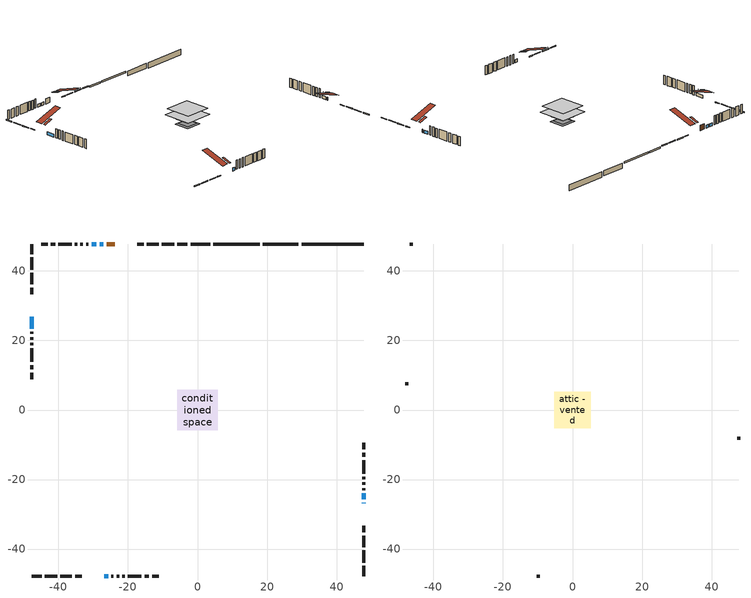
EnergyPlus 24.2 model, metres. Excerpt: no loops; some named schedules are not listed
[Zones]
conditioned space
 floor adiabatic (Floor2 construction): -3.31,-3.31 -3.31,3.31 3.31,3.31 3.31,-3.31 z0.61
 floor adiabatic (Floor3 construction): -1.16,-1.16 -1.16,1.16 1.16,1.16 1.16,-1.16 z0.61
 floor adiabatic (AdiabaticFloorConstruction): -5.9,-5.9 -5.9,5.9 5.9,5.9 5.9,-5.9 z1.83
 floor foundation (Slab1 construction): -3.22,-3.22 -3.22,3.22 3.22,3.22 3.22,-3.22 z-1.95
 floor foundation (Slab1 construction 1): -2.44,-2.44 -2.44,2.44 2.44,2.44 2.44,-2.44 z-1.62
 floor foundation (Slab3 construction): -2.94,-2.94 -2.94,2.94 2.94,2.94 2.94,-2.94 z0
 floor foundation (Slab3 construction 1): -1.92,-1.92 -1.92,1.92 1.92,1.92 1.92,-1.92 z0
 wall outside (RimJoist1 construction): -2.9,47.75 -5.79,47.75 / -47.75,-47.75 -44.87,-47.75 / -47.75,47.75 -47.75,44.87 / 47.75,-47.75 47.75,-44.87 z0.61:0.91
 wall outside (RimJoist2 construction): -6.72,47.75 -10.26,47.75 / -43.94,-47.75 -40.4,-47.75 / -47.75,43.94 -47.75,40.4 / 47.75,-43.94 47.75,-40.4 z0.61:0.91
 wall outside (RimJoist3 construction): -11.19,47.75 -14.53,47.75 / -39.47,-47.75 -36.12,-47.75 / -47.75,39.47 -47.75,36.12 / 47.75,-39.47 47.75,-36.12 z0.61:0.91
 wall outside (RimJoist4 construction): -15.46,47.75 -17.38,47.75 / -35.19,-47.75 -33.28,-47.75 / -47.75,35.19 -47.75,33.28 / 47.75,-35.19 47.75,-33.28 z0.61:0.91
 wall outside (AdiabaticWallConstruction 1): -23.8,47.75 -26.12,47.75 z0.61:2.64
 wall outside (AdiabaticWallConstruction): -27.05,47.75 -28.17,47.75 / 47.75,-26.86 47.75,-26.65 / 47.75,-25.72 47.75,-24 / -47.75,26.86 -47.75,23.43 / -29.1,47.75 -30.45,47.75 / -26.86,-47.75 -25.74,-47.75 z0.61:1.83
 wall outside (Wall1 construction): -31.38,47.75 -32.02,47.75 / -24.81,-47.75 -24.18,-47.75 / -47.75,22.5 -47.75,21.87 / 47.75,-23.08 47.75,-22.44 z0.61:4.27
 wall outside (Wall2 construction): -32.95,47.75 -33.66,47.75 / -23.25,-47.75 -22.54,-47.75 / -47.75,20.94 -47.75,20.23 / 47.75,-21.51 47.75,-20.8 z0.61:4.27
 wall outside (Wall3 construction): -34.59,47.75 -35.25,47.75 / -21.61,-47.75 -20.94,-47.75 / -47.75,19.3 -47.75,18.63 / 47.75,-19.87 47.75,-19.21 z0.61:4.27
 wall outside (Wall4 construction): -36.18,47.75 -40.04,47.75 / -20.01,-47.75 -16.16,-47.75 / -47.75,17.7 -47.75,13.85 / 47.75,-18.28 47.75,-14.42 z0.61:4.27
 wall outside (Wall5 construction): -40.97,47.75 -42.19,47.75 / -15.23,-47.75 -14.01,-47.75 / -47.75,12.92 -47.75,11.7 / 47.75,-13.49 47.75,-12.27 z0.61:4.27
 wall outside (Wall6 construction): -43.12,47.75 -45,47.75 / -13.08,-47.75 -11.19,-47.75 / -47.75,10.77 -47.75,8.88 / 47.75,-11.34 47.75,-9.46 z0.61:4.27
 wall foundation (FoundationWall1 construction): 47.75,47.75 29.92,47.75 z-1.95:0.31
 wall foundation (FoundationWall2 construction): 28.99,47.75 18.78,47.75 z-1.62:0.31
 wall foundation (FoundationWall3 construction): 17.85,47.75 4.6,47.75 z0:0.61
 wall foundation (FoundationWall4 construction): 3.67,47.75 -1.97,47.75 z0:0.61
 window (WindowConstruction): -27.05,47.75 -28.17,47.75 z0.61:1.83
 window (WindowConstruction 1): 47.75,-26.86 47.75,-26.65 z0.61:1.83
 window (WindowConstruction 2): 47.75,-25.72 47.75,-24 z0.61:1.83
 window (WindowConstruction 3): -47.75,26.86 -47.75,23.43 z0.61:1.83
 window (WindowConstruction 4): -29.1,47.75 -30.45,47.75 z0.61:1.83
 window (WindowConstruction 5): -26.86,-47.75 -25.74,-47.75 z0.61:1.83
 door (Door): -23.8,47.75 -26.12,47.75 z0.61:2.64
 ceiling adiabatic (AdiabaticFloorConstruction): 5.9,-5.9 5.9,5.9 -5.9,5.9 -5.9,-5.9 z1.83
 roof outside (Roof2 construction): -22.87,47.75,4.27 -22.87,44.23,5.44 -21.94,44.23,5.44 -21.94,47.75,4.27; -27.79,-47.75,4.27 -27.79,-44.23,5.44 -28.72,-44.23,5.44 -28.72,-47.75,4.27; -47.75,27.79,4.27 -44.23,27.79,5.44 -44.23,28.72,5.44 -47.75,28.72,4.27; 47.75,-27.79,4.27 44.23,-27.79,5.44 44.23,-28.72,5.44 47.75,-28.72,4.27
attic - vented
 floor to conditioned space (Floor1 construction Reversed): -5.26,-5.26 -5.26,5.26 5.26,5.26 5.26,-5.26 z4.27
 wall outside (Wall7 construction): -45.93,47.75 -46.83,47.75 / -10.27,-47.75 -9.37,-47.75 / -47.75,7.96 -47.75,7.06 / 47.75,-8.53 47.75,-7.63 z0.61:4.27
 roof outside (Roof1 construction): -21.01,47.75,4.27 -21.01,37.5,7.69 -18.31,37.5,7.69 -18.31,47.75,4.27; -29.65,-47.75,4.27 -29.65,-37.5,7.69 -32.35,-37.5,7.69 -32.35,-47.75,4.27; -47.75,29.65,4.27 -37.5,29.65,7.69 -37.5,32.35,7.69 -47.75,32.35,4.27; 47.75,-29.65,4.27 37.5,-29.65,7.69 37.5,-32.35,7.69 47.75,-32.35,4.27
[Building]
Building 1: Terrain=Suburbs
[Site:Location]
Broadview_SK: Latitude {deg}=50.37; Longitude {deg}=-102.57; Time Zone {hr}=-6; Elevation {m}=600; Keep Site Location Information=Yes
[Site:GroundTemperature:Shallow]
-3.1257, -5.68223, -5.88696, -4.67376, 0.196575, 5.04422, 9.24687, 11.9091, 12.1353, 9.97001, 5.87453, 1.17559
[Site:WaterMainsTemperature]
Calculation Method=Schedule; Temperature Schedule=mains temperature schedule
[Material] Roughness=Rough; Thermal Absorptance=0.9
Name | Thickness {m} | Conductivity {W/m-K} | Density {kg/m3} | Specific Heat {J/kg-K} | Solar Absorptance | Visible Absorptance
asphalt or fiberglass shingles | 0.00635 | 0.162714 | 1121.4 | 1465.45 | 0.84 | 0.84
ceiling loosefill ins | 0.254 | 0.0480833 | 16.02 | 1046.75 | 0.7 | 0.7
ceiling stud and cavity | 0.1397 | 0.127347 | 65.682 | 1177.47 | 0.7 | 0.7
concrete 4.0 in. | 0.1016 | 1.803125 | 2242.8 | 837.4 | 0.7 | 0.7
concrete 8.0 in. | 0.2032 | 1.803125 | 2242.8 | 837.4 | 0.7 | 0.7
door material | 0.04445 | 0.0451087 | 512.64 | 1214.23 | 0.7 | 0.7
exterior vertical ins | 0.0545843 | 0.029427 | 32.04 | 1214.23 | 0.7 | 0.7
exterior vertical ins 1 | 0.0457286 | 0.029427 | 32.04 | 1214.23 | 0.7 | 0.7
exterior vertical ins 2 | 0.0846675 | 0.029427 | 32.04 | 1214.23 | 0.7 | 0.7
exterior vertical ins 3 | 0.0844085 | 0.029427 | 32.04 | 1214.23 | 0.7 | 0.7
floor covering | 0.0127 | 9.015625 | 54.468 | 1339.84 | 0.6 | 0.6
floor covering 1 | 0.0127 | 0.0433444 | 54.468 | 1339.84 | 0.6 | 0.6
floor rigid ins; wall rigid ins 2 | 0.512978 | 0.029427 | 32.04 | 1214.23 | 0.7 | 0.7
floor stud and cavity | 0.0889 | 0.220277 | 50.32683 | 1063.81 | 0.7 | 0.7
floor stud and cavity 1 | 0.0889 | 0.221242 | 50.32683 | 1063.81 | 0.7 | 0.7
floor stud and cavity 2 | 0.1397 | 1.75129 | 37.0049 | 1207.88 | 0.7 | 0.7
furniture material conditioned space 1 | 0.1524 | 0.115458 | 640.8 | 1214.23 | 0.6 | 0.6
gypsum board | 0.0127 | 0.160291 | 801 | 837.4 | 0.6 | 0.6
gypsum board 1 | 0.0127 | 0.160291 | 801 | 837.4 | 0.7 | 0.7
osb sheathing 0.5 in. | 0.0127 | 0.115458 | 512.64 | 1214.23 | 0.7 | 0.7
osb sheathing 0.75 in. | 0.01905 | 0.115458 | 512.64 | 1214.23 | 0.7 | 0.7
osb sheathing 2.0 in. | 0.0508 | 0.115458 | 512.64 | 1214.23 | 0.7 | 0.7
rim joist rigid ins; roof rigid ins; wall rigid ins | 0.051816 | 0.029427 | 32.04 | 1214.23 | 0.7 | 0.7
rim joist rigid ins 1; wall rigid ins 1 | 0.103632 | 0.029427 | 32.04 | 1214.23 | 0.7 | 0.7
rim joist stud and cavity | 0.0508 | 0.0310689 | 125.044 | 1163.47 | 0.6 | 0.6
rim joist stud and cavity 1 | 0.0508 | 0.0442091 | 125.044 | 1163.47 | 0.6 | 0.6
rim joist stud and cavity 2 | 0.0508 | 0.0764077 | 125.044 | 1163.47 | 0.6 | 0.6
rim joist stud and cavity 3 | 0.0508 | 0.0497774 | 125.044 | 1163.47 | 0.6 | 0.6
roof stud and cavity | 0.2032 | 0.158564 | 78.34581 | 1123.46 | 0.7 | 0.7
wall stud and cavity | 0.1397 | 0.31114 | 139.0536 | 1170.24 | 0.7 | 0.7
wall stud and cavity 1 | 0.1397 | 0.231312 | 139.0536 | 1170.24 | 0.7 | 0.7
wall stud and cavity 2 | 0.1397 | 0.278387 | 139.0536 | 1170.24 | 0.7 | 0.7
wall stud and cavity 3 | 0.1397 | 0.22224 | 139.0536 | 1170.24 | 0.7 | 0.7
wall stud and cavity 4 | 0.1397 | 0.244123 | 139.0536 | 1170.24 | 0.7 | 0.7
wall stud and cavity 5 | 0.1397 | 0.260987 | 139.0536 | 1170.24 | 0.7 | 0.7
wall stud and cavity 6 | 0.0889 | 6.1454 | 50.32683 | 1063.81 | 0.6 | 0.6
wall stud and cavity 7 | 0.0889 | 0.380278 | 52.3479 | 1209.89 | 0.7 | 0.7
wall stud and cavity 8 | 0.0889 | 0.391764 | 83.0341 | 1211.67 | 0.7 | 0.7
wood siding | 0.0254 | 0.102417 | 544.68 | 1172.36 | 0 | 0
wood siding 1 | 0.00254 | 0.102417 | 544.68 | 1172.36 | 0 | 0
wood siding 2; wood siding 3; wood siding 4 | 0.0254 | 0.102417 | 544.68 | 1172.36 | 0.7 | 0.7
[WindowMaterial:SimpleGlazingSystem]
Name | U-Factor {W/m2-K} | Solar Heat Gain Coefficient
WindowMaterial | 2.092343 | 0.59
WindowMaterial 1 | 2.73339 | 0.54
WindowMaterial 2 | 1.2537 | 0.52
WindowMaterial 3 | 2.918492 | 0.67
WindowMaterial 4 | 1.29231 | 0.51
[Construction]
AdiabaticFloorConstruction: floor stud and cavity 2, floor rigid ins, osb sheathing 0.75 in., floor covering 1
AdiabaticWallConstruction: wood siding 3, wall rigid ins 2, wall stud and cavity 7, gypsum board
AdiabaticWallConstruction 1: wood siding 4, wall rigid ins 2, wall stud and cavity 7, gypsum board
Door: door material
Floor1 construction Reversed: gypsum board, ceiling stud and cavity, ceiling loosefill ins
Floor2 construction: floor stud and cavity, floor covering
Floor3 construction: floor stud and cavity 1, floor covering
FoundationWall1 construction; FoundationWall2 construction; FoundationWall3 construction; FoundationWall4 construction: concrete 8.0 in., gypsum board 1
furniture construction conditioned space 1: furniture material conditioned space 1
PartitionWallConstruction: gypsum board, wall stud and cavity 8, gypsum board
RimJoist1 construction: wood siding 2, osb sheathing 2.0 in., rim joist stud and cavity
RimJoist2 construction: wood siding 2, rim joist rigid ins, osb sheathing 2.0 in., rim joist stud and cavity 1
RimJoist3 construction: wood siding 2, rim joist rigid ins 1, osb sheathing 2.0 in., rim joist stud and cavity 2
RimJoist4 construction: wood siding 2, osb sheathing 2.0 in., rim joist stud and cavity 3
Roof1 construction: asphalt or fiberglass shingles
Roof2 construction: asphalt or fiberglass shingles, roof rigid ins, osb sheathing 0.75 in., roof stud and cavity, gypsum board
Slab1 construction; Slab1 construction 1; Slab3 construction; Slab3 construction 1: concrete 4.0 in.
Wall1 construction: wood siding, wall rigid ins, osb sheathing 0.5 in., wall stud and cavity, gypsum board
Wall2 construction: wood siding, wall rigid ins, osb sheathing 0.5 in., wall stud and cavity 1, gypsum board
Wall3 construction: wood siding, wall rigid ins 1, osb sheathing 0.5 in., wall stud and cavity 2, gypsum board
Wall4 construction: wood siding, wall rigid ins, osb sheathing 0.5 in., wall stud and cavity 3, gypsum board
Wall5 construction: wood siding, wall rigid ins 1, osb sheathing 0.5 in., wall stud and cavity 4, gypsum board
Wall6 construction: wood siding, wall rigid ins, osb sheathing 0.5 in., wall stud and cavity 5, gypsum board
Wall7 construction: wood siding 1, wall stud and cavity 6
WindowConstruction: WindowMaterial
WindowConstruction 1: WindowMaterial 1
WindowConstruction 2; WindowConstruction 3: WindowMaterial 2
WindowConstruction 4: WindowMaterial 3
WindowConstruction 5: WindowMaterial 4
[Zone] Multiplier=1; Part of Total Floor Area=Yes
Name | Volume {m3}
attic - vented | 61.4943
conditioned space | 537.7
[Space]
Name | Zone | Volume {m3}
attic - vented 1 | attic - vented | 61.4943
conditioned space 1 | conditioned space | 537.7
[ZoneInfiltration:EffectiveLeakageArea]
infil attic - vented 1: Zone or Space=attic - vented 1; Schedule=Always On Discrete; Effective Air Leakage Area {cm2}=3911.65; Stack Coefficient=0.000492022; Wind Coefficient=1.49869e-05
[ZoneMixing]
whole house fan mix: Zone or Space=attic - vented; Schedule=Always On Continuous; Design Flow Rate Calculation Method=Flow/Zone; Design Flow Rate {m3/s}=0; Source Zone or Space=conditioned space
[SurfaceProperty:ExposedFoundationPerimeter] Exposed Perimeter Calculation Method=TotalExposedPerimeter
Name | Total Exposed Perimeter {m}
Slab1 | 17.831
Slab1 1 | 10.211
Slab3 | 13.259
Slab3 1 | 5.63901
[InternalMass] Zone or ZoneList=conditioned space; Space or SpaceList=conditioned space 1
Name | Construction | Surface Area {m2}
furniture mass conditioned space 1 | furniture construction conditioned space 1 | 121.194
partition wall mass | PartitionWallConstruction | 253.682
[Lights]
interior lighting: Zone or ZoneList or Space or SpaceList=conditioned space 1; Schedule=interior lighting schedule; Design Level Calculation Method=LightingLevel; Lighting Level {W}=343.2; Return Air Fraction=0; Fraction Radiant=0.6; Fraction Visible=0.2; Fraction Replaceable=1
[People]
occupants: Zone or ZoneList or Space or SpaceList=conditioned space 1; Number of People Schedule=occupants schedule; Number of People Calculation Method=People; Number of People=3; Fraction Radiant=0.314171; Sensible Heat Fraction=0.56303; Activity Level Schedule=occupants activity schedule; Carbon Dioxide Generation Rate {m3/s-W}=0; Enable ASHRAE 55 Comfort Warnings=No; Mean Radiant Temperature Calculation Type=EnclosureAveraged
[ElectricEquipment] Zone or ZoneList or Space or SpaceList=conditioned space 1; Design Level Calculation Method=EquipmentLevel
Name | Schedule | Design Level {W} | Fraction Latent | Fraction Radiant | Fraction Lost
clothes dryer | clothes dryer schedule | 140.772 | 0.015 | 0.081 | 0.85
clothes washer | clothes washer schedule | 32.1985 | 0.03 | 0.162 | 0.7
cooking range | cooking range schedule | 215.147 | 0.08 | 0.432 | 0.2
dishwasher | dishwasher schedule | 66.8632 | 0.3 | 0.18 | 0.4
fridge | fridge schedule | 72.9452 | 0 | 0.6 | 0
mech vent house fan | mech vent house fan schedule | 0 | 0 | 0 | 1
mech vent house fan cfis | mech vent house fan cfis schedule | 0 | 0 | 0 | 0
misc plug loads | misc plug loads schedule | 494.7 | 0.045 | 0.513 | 0.1
whole house fan | Always On Discrete | 0 | 0 | 0 | 1
[OtherEquipment] Zone or ZoneList or Space or SpaceList=conditioned space 1; Design Level Calculation Method=EquipmentLevel
Name | Fuel Type | Schedule | Design Level {W} | Fraction Latent | Fraction Radiant | Fraction Lost
clothes dryer 1 | Electricity | clothes dryer schedule | 0 | 0.015 | 0.081 | 0.85
cooking range 1 | Electricity | cooking range schedule | 0 | 0.08 | 0.432 | 0.2
general water use latent | None | general water use schedule | 62.594 | 1 | 0 | 0
general water use sensible | None | general water use schedule | -61.6891 | 0 | 0.6 | 0
mech vent house fan latent load | None | Always On Discrete | 0 | 1 | 0 | 0
mech vent house fan sensible load | None | Always On Discrete | 0 | 0 | 0 | 0
water heater energy adjustment1 | NaturalGas | Always On Discrete | 0.01 | 0 | 0 | 1
[ZoneInfiltration:DesignFlowRate] Zone or ZoneList or Space or SpaceList=conditioned space 1; Schedule=Always On Discrete; Design Flow Rate Calculation Method=Flow/Zone; Design Flow Rate {m3/s}=0
infil flow; natural vent flow; whole house fan flow
[Foundation:Kiva] Initial Indoor Air Temperature {C}=21; Wall Depth Below Slab {m}=0.2032; Custom Block X Position 1 {m}=0.2159; Custom Block Z Position 1 {m}=0
Name | Wall Height Above Grade {m} | Custom Block Material Name 1 | Custom Block Depth 1 {m}
Foundation Kiva 1 | 0.310012 | exterior vertical ins | 2.26
Foundation Kiva 2 | 0.309982 | exterior vertical ins 1 | 1.92999
Foundation Kiva 3 | 0.609996 | exterior vertical ins 2 | 0.609996
Foundation Kiva 4 | 0.609996 | exterior vertical ins 3 | 0.609996
[Foundation:Kiva:Settings]
Soil Conductivity {W/m-K}=0.849921; Soil Density {kg/m3}=1842.3; Soil Specific Heat {J/kg-K}=418.7; Ground Solar Absorptivity=0.9; Ground Thermal Absorptivity=0.9; Ground Surface Roughness {m}=0.03; Far-Field Width {m}=40; Deep-Ground Boundary Condition=ZeroFlux; Deep-Ground Depth {m}=40; Minimum Cell Dimension {m}=0.2; Maximum Cell Growth Coefficient=3; Simulation Timestep=Timestep
[Exterior:Lights]
exterior lighting: Schedule=exterior lighting schedule; Design Level {W}=75.6
[Schedule:Constant]
Name | Hourly Value
Always On Continuous; mech vent house fan schedule; mech vent house fan cfis schedule; Always On Discrete | 1
occupants activity schedule | 117.228
fridge schedule | 0
[Schedule:Week:Daily]
interior lighting schedule Week Rule - Jan1-Jan27: interior lighting schedule day, interior lighting schedule day, interior lighting schedule day, interior lighting schedule day, interior lighting schedule day, interior lighting schedule day, interior lighting schedule day, interior lighting schedule default day, interior lighting schedule default day, interior lighting schedule default day, interior lighting schedule default day, interior lighting schedule default day
interior lighting schedule Week Rule - Jan28-Feb3: interior lighting schedule day, interior lighting schedule day, interior lighting schedule day, interior lighting schedule day, interior lighting schedule day 1, interior lighting schedule day 1, interior lighting schedule day 1, interior lighting schedule default day, interior lighting schedule default day, interior lighting schedule default day, interior lighting schedule default day, interior lighting schedule default day
interior lighting schedule Week Rule - Feb4-Feb24: interior lighting schedule day 1, interior lighting schedule day 1, interior lighting schedule day 1, interior lighting schedule day 1, interior lighting schedule day 1, interior lighting schedule day 1, interior lighting schedule day 1, interior lighting schedule default day, interior lighting schedule default day, interior lighting schedule default day, interior lighting schedule default day, interior lighting schedule default day
interior lighting schedule Week Rule - Feb25-Mar3: interior lighting schedule day 1, interior lighting schedule day 1, interior lighting schedule day 1, interior lighting schedule day 1, interior lighting schedule day 2, interior lighting schedule day 2, interior lighting schedule day 2, interior lighting schedule default day, interior lighting schedule default day, interior lighting schedule default day, interior lighting schedule default day, interior lighting schedule default day
interior lighting schedule Week Rule - Mar4-Mar31: interior lighting schedule day 2, interior lighting schedule day 2, interior lighting schedule day 2, interior lighting schedule day 2, interior lighting schedule day 2, interior lighting schedule day 2, interior lighting schedule day 2, interior lighting schedule default day, interior lighting schedule default day, interior lighting schedule default day, interior lighting schedule default day, interior lighting schedule default day
interior lighting schedule Week Rule - Apr1-Apr28: interior lighting schedule day 3, interior lighting schedule day 3, interior lighting schedule day 3, interior lighting schedule day 3, interior lighting schedule day 3, interior lighting schedule day 3, interior lighting schedule day 3, interior lighting schedule default day, interior lighting schedule default day, interior lighting schedule default day, interior lighting schedule default day, interior lighting schedule default day
interior lighting schedule Week Rule - Apr29-May5: interior lighting schedule day 3, interior lighting schedule day 3, interior lighting schedule day 4, interior lighting schedule day 4, interior lighting schedule day 4, interior lighting schedule day 4, interior lighting schedule day 4, interior lighting schedule default day, interior lighting schedule default day, interior lighting schedule default day, interior lighting schedule default day, interior lighting schedule default day
interior lighting schedule Week Rule - May6-May26: interior lighting schedule day 4, interior lighting schedule day 4, interior lighting schedule day 4, interior lighting schedule day 4, interior lighting schedule day 4, interior lighting schedule day 4, interior lighting schedule day 4, interior lighting schedule default day, interior lighting schedule default day, interior lighting schedule default day, interior lighting schedule default day, interior lighting schedule default day
interior lighting schedule Week Rule - May27-Jun2: interior lighting schedule day 4, interior lighting schedule day 4, interior lighting schedule day 4, interior lighting schedule day 4, interior lighting schedule day 4, interior lighting schedule day 5, interior lighting schedule day 5, interior lighting schedule default day, interior lighting schedule default day, interior lighting schedule default day, interior lighting schedule default day, interior lighting schedule default day
interior lighting schedule Week Rule - Jun3-Jun30: interior lighting schedule day 5, interior lighting schedule day 5, interior lighting schedule day 5, interior lighting schedule day 5, interior lighting schedule day 5, interior lighting schedule day 5, interior lighting schedule day 5, interior lighting schedule default day, interior lighting schedule default day, interior lighting schedule default day, interior lighting schedule default day, interior lighting schedule default day
interior lighting schedule Week Rule - Jul1-Jul28: interior lighting schedule day 6, interior lighting schedule day 6, interior lighting schedule day 6, interior lighting schedule day 6, interior lighting schedule day 6, interior lighting schedule day 6, interior lighting schedule day 6, interior lighting schedule default day, interior lighting schedule default day, interior lighting schedule default day, interior lighting schedule default day, interior lighting schedule default day
interior lighting schedule Week Rule - Jul29-Aug4: interior lighting schedule day 6, interior lighting schedule day 6, interior lighting schedule day 6, interior lighting schedule day 7, interior lighting schedule day 7, interior lighting schedule day 7, interior lighting schedule day 7, interior lighting schedule default day, interior lighting schedule default day, interior lighting schedule default day, interior lighting schedule default day, interior lighting schedule default day
interior lighting schedule Week Rule - Aug5-Aug25: interior lighting schedule day 7, interior lighting schedule day 7, interior lighting schedule day 7, interior lighting schedule day 7, interior lighting schedule day 7, interior lighting schedule day 7, interior lighting schedule day 7, interior lighting schedule default day, interior lighting schedule default day, interior lighting schedule default day, interior lighting schedule default day, interior lighting schedule default day
interior lighting schedule Week Rule - Aug26-Sep1: interior lighting schedule day 7, interior lighting schedule day 7, interior lighting schedule day 7, interior lighting schedule day 7, interior lighting schedule day 7, interior lighting schedule day 7, interior lighting schedule day 8, interior lighting schedule default day, interior lighting schedule default day, interior lighting schedule default day, interior lighting schedule default day, interior lighting schedule default day
interior lighting schedule Week Rule - Sep2-Sep29: interior lighting schedule day 8, interior lighting schedule day 8, interior lighting schedule day 8, interior lighting schedule day 8, interior lighting schedule day 8, interior lighting schedule day 8, interior lighting schedule day 8, interior lighting schedule default day, interior lighting schedule default day, interior lighting schedule default day, interior lighting schedule default day, interior lighting schedule default day
interior lighting schedule Week Rule - Sep30-Oct6: interior lighting schedule day 8, interior lighting schedule day 9, interior lighting schedule day 9, interior lighting schedule day 9, interior lighting schedule day 9, interior lighting schedule day 9, interior lighting schedule day 9, interior lighting schedule default day, interior lighting schedule default day, interior lighting schedule default day, interior lighting schedule default day, interior lighting schedule default day
interior lighting schedule Week Rule - Oct7-Oct27: interior lighting schedule day 9, interior lighting schedule day 9, interior lighting schedule day 9, interior lighting schedule day 9, interior lighting schedule day 9, interior lighting schedule day 9, interior lighting schedule day 9, interior lighting schedule default day, interior lighting schedule default day, interior lighting schedule default day, interior lighting schedule default day, interior lighting schedule default day
interior lighting schedule Week Rule - Oct28-Nov3: interior lighting schedule day 9, interior lighting schedule day 9, interior lighting schedule day 9, interior lighting schedule day 9, interior lighting schedule day 10, interior lighting schedule day 10, interior lighting schedule day 10, interior lighting schedule default day, interior lighting schedule default day, interior lighting schedule default day, interior lighting schedule default day, interior lighting schedule default day
interior lighting schedule Week Rule - Nov4-Nov24: interior lighting schedule day 10, interior lighting schedule day 10, interior lighting schedule day 10, interior lighting schedule day 10, interior lighting schedule day 10, interior lighting schedule day 10, interior lighting schedule day 10, interior lighting schedule default day, interior lighting schedule default day, interior lighting schedule default day, interior lighting schedule default day, interior lighting schedule default day
interior lighting schedule Week Rule - Nov25-Dec1: interior lighting schedule day 10, interior lighting schedule day 10, interior lighting schedule day 10, interior lighting schedule day 10, interior lighting schedule day 10, interior lighting schedule day 10, interior lighting schedule day 11, interior lighting schedule default day, interior lighting schedule default day, interior lighting schedule default day, interior lighting schedule default day, interior lighting schedule default day
interior lighting schedule Week Rule - Dec2-Dec31: interior lighting schedule day 11, interior lighting schedule day 11, interior lighting schedule day 11, interior lighting schedule day 11, interior lighting schedule day 11, interior lighting schedule day 11, interior lighting schedule day 11, interior lighting schedule default day, interior lighting schedule default day, interior lighting schedule default day, interior lighting schedule default day, interior lighting schedule default day
occupants schedule Week Rule - Jan1-Dec31: occupants schedule day, occupants schedule day, occupants schedule day, occupants schedule day, occupants schedule day, occupants schedule day, occupants schedule day, occupants schedule default day, occupants schedule default day, occupants schedule default day, occupants schedule default day, occupants schedule default day
clothes dryer schedule Week Rule - Jan1-Dec31: clothes dryer schedule day, clothes dryer schedule day, clothes dryer schedule day, clothes dryer schedule day, clothes dryer schedule day, clothes dryer schedule day, clothes dryer schedule day, clothes dryer schedule default day, clothes dryer schedule default day, clothes dryer schedule default day, clothes dryer schedule default day, clothes dryer schedule default day
clothes washer schedule Week Rule - Jan1-Dec31: clothes washer schedule day, clothes washer schedule day, clothes washer schedule day, clothes washer schedule day, clothes washer schedule day, clothes washer schedule day, clothes washer schedule day, clothes washer schedule default day, clothes washer schedule default day, clothes washer schedule default day, clothes washer schedule default day, clothes washer schedule default day
cooking range schedule Week Rule - Jan1-Dec31: cooking range schedule day, cooking range schedule day, cooking range schedule day, cooking range schedule day, cooking range schedule day, cooking range schedule day, cooking range schedule day, cooking range schedule default day, cooking range schedule default day, cooking range schedule default day, cooking range schedule default day, cooking range schedule default day
dishwasher schedule Week Rule - Jan1-Dec31: dishwasher schedule day, dishwasher schedule day, dishwasher schedule day, dishwasher schedule day, dishwasher schedule day, dishwasher schedule day, dishwasher schedule day, dishwasher schedule default day, dishwasher schedule default day, dishwasher schedule default day, dishwasher schedule default day, dishwasher schedule default day
misc plug loads schedule Week Rule - Jan1-Dec31: misc plug loads schedule day, misc plug loads schedule day, misc plug loads schedule day, misc plug loads schedule day, misc plug loads schedule day, misc plug loads schedule day, misc plug loads schedule day, misc plug loads schedule default day, misc plug loads schedule default day, misc plug loads schedule default day, misc plug loads schedule default day, misc plug loads schedule default day
general water use schedule Week Rule - Jan1-Dec31: general water use schedule day, general water use schedule day, general water use schedule day, general water use schedule day, general water use schedule day, general water use schedule day, general water use schedule day, general water use schedule default day, general water use schedule default day, general water use schedule default day, general water use schedule default day, general water use schedule default day
exterior lighting schedule Week Rule - Jan1-Jan27: exterior lighting schedule day, exterior lighting schedule day, exterior lighting schedule day, exterior lighting schedule day, exterior lighting schedule day, exterior lighting schedule day, exterior lighting schedule day, exterior lighting schedule default day, exterior lighting schedule default day, exterior lighting schedule default day, exterior lighting schedule default day, exterior lighting schedule default day
exterior lighting schedule Week Rule - Jan28-Feb3: exterior lighting schedule day, exterior lighting schedule day, exterior lighting schedule day, exterior lighting schedule day, exterior lighting schedule day 1, exterior lighting schedule day 1, exterior lighting schedule day 1, exterior lighting schedule default day, exterior lighting schedule default day, exterior lighting schedule default day, exterior lighting schedule default day, exterior lighting schedule default day
exterior lighting schedule Week Rule - Feb4-Feb24: exterior lighting schedule day 1, exterior lighting schedule day 1, exterior lighting schedule day 1, exterior lighting schedule day 1, exterior lighting schedule day 1, exterior lighting schedule day 1, exterior lighting schedule day 1, exterior lighting schedule default day, exterior lighting schedule default day, exterior lighting schedule default day, exterior lighting schedule default day, exterior lighting schedule default day
exterior lighting schedule Week Rule - Feb25-Mar3: exterior lighting schedule day 1, exterior lighting schedule day 1, exterior lighting schedule day 1, exterior lighting schedule day 1, exterior lighting schedule day 2, exterior lighting schedule day 2, exterior lighting schedule day 2, exterior lighting schedule default day, exterior lighting schedule default day, exterior lighting schedule default day, exterior lighting schedule default day, exterior lighting schedule default day
exterior lighting schedule Week Rule - Mar4-Mar31: exterior lighting schedule day 2, exterior lighting schedule day 2, exterior lighting schedule day 2, exterior lighting schedule day 2, exterior lighting schedule day 2, exterior lighting schedule day 2, exterior lighting schedule day 2, exterior lighting schedule default day, exterior lighting schedule default day, exterior lighting schedule default day, exterior lighting schedule default day, exterior lighting schedule default day
exterior lighting schedule Week Rule - Apr1-Apr28: exterior lighting schedule day 3, exterior lighting schedule day 3, exterior lighting schedule day 3, exterior lighting schedule day 3, exterior lighting schedule day 3, exterior lighting schedule day 3, exterior lighting schedule day 3, exterior lighting schedule default day, exterior lighting schedule default day, exterior lighting schedule default day, exterior lighting schedule default day, exterior lighting schedule default day
exterior lighting schedule Week Rule - Apr29-May5: exterior lighting schedule day 3, exterior lighting schedule day 3, exterior lighting schedule day 4, exterior lighting schedule day 4, exterior lighting schedule day 4, exterior lighting schedule day 4, exterior lighting schedule day 4, exterior lighting schedule default day, exterior lighting schedule default day, exterior lighting schedule default day, exterior lighting schedule default day, exterior lighting schedule default day
exterior lighting schedule Week Rule - May6-May26: exterior lighting schedule day 4, exterior lighting schedule day 4, exterior lighting schedule day 4, exterior lighting schedule day 4, exterior lighting schedule day 4, exterior lighting schedule day 4, exterior lighting schedule day 4, exterior lighting schedule default day, exterior lighting schedule default day, exterior lighting schedule default day, exterior lighting schedule default day, exterior lighting schedule default day
exterior lighting schedule Week Rule - May27-Jun2: exterior lighting schedule day 4, exterior lighting schedule day 4, exterior lighting schedule day 4, exterior lighting schedule day 4, exterior lighting schedule day 4, exterior lighting schedule day 5, exterior lighting schedule day 5, exterior lighting schedule default day, exterior lighting schedule default day, exterior lighting schedule default day, exterior lighting schedule default day, exterior lighting schedule default day
exterior lighting schedule Week Rule - Jun3-Jun30: exterior lighting schedule day 5, exterior lighting schedule day 5, exterior lighting schedule day 5, exterior lighting schedule day 5, exterior lighting schedule day 5, exterior lighting schedule day 5, exterior lighting schedule day 5, exterior lighting schedule default day, exterior lighting schedule default day, exterior lighting schedule default day, exterior lighting schedule default day, exterior lighting schedule default day
exterior lighting schedule Week Rule - Jul1-Jul28: exterior lighting schedule day 6, exterior lighting schedule day 6, exterior lighting schedule day 6, exterior lighting schedule day 6, exterior lighting schedule day 6, exterior lighting schedule day 6, exterior lighting schedule day 6, exterior lighting schedule default day, exterior lighting schedule default day, exterior lighting schedule default day, exterior lighting schedule default day, exterior lighting schedule default day
exterior lighting schedule Week Rule - Jul29-Aug4: exterior lighting schedule day 6, exterior lighting schedule day 6, exterior lighting schedule day 6, exterior lighting schedule day 7, exterior lighting schedule day 7, exterior lighting schedule day 7, exterior lighting schedule day 7, exterior lighting schedule default day, exterior lighting schedule default day, exterior lighting schedule default day, exterior lighting schedule default day, exterior lighting schedule default day
exterior lighting schedule Week Rule - Aug5-Aug25: exterior lighting schedule day 7, exterior lighting schedule day 7, exterior lighting schedule day 7, exterior lighting schedule day 7, exterior lighting schedule day 7, exterior lighting schedule day 7, exterior lighting schedule day 7, exterior lighting schedule default day, exterior lighting schedule default day, exterior lighting schedule default day, exterior lighting schedule default day, exterior lighting schedule default day
[Schedule:Year]
interior lighting schedule: interior lighting schedule Week Rule - Jan1-Jan27, 1, 1, 1, 27, interior lighting schedule Week Rule - Jan28-Feb3, 1, 28, 2, 3, interior lighting schedule Week Rule - Feb4-Feb24, 2, 4, 2, 24, interior lighting schedule Week Rule - Feb25-Mar3, 2, 25, 3, 3, interior lighting schedule Week Rule - Mar4-Mar31, 3, 4, 3, 31, interior lighting schedule Week Rule - Apr1-Apr28, 4, 1, 4, 28, interior lighting schedule Week Rule - Apr29-May5, 4, 29, 5, 5, interior lighting schedule Week Rule - May6-May26, 5, 6, 5, 26, interior lighting schedule Week Rule - May27-Jun2, 5, 27, 6, 2, interior lighting schedule Week Rule - Jun3-Jun30, 6, 3, 6, 30, interior lighting schedule Week Rule - Jul1-Jul28, 7, 1, 7, 28, interior lighting schedule Week Rule - Jul29-Aug4, 7, 29, 8, 4, interior lighting schedule Week Rule - Aug5-Aug25, 8, 5, 8, 25, interior lighting schedule Week Rule - Aug26-Sep1, 8, 26, 9, 1, interior lighting schedule Week Rule - Sep2-Sep29, 9, 2, 9, 29, interior lighting schedule Week Rule - Sep30-Oct6, 9, 30, 10, 6, interior lighting schedule Week Rule - Oct7-Oct27, 10, 7, 10, 27, interior lighting schedule Week Rule - Oct28-Nov3, 10, 28, 11, 3, interior lighting schedule Week Rule - Nov4-Nov24, 11, 4, 11, 24, interior lighting schedule Week Rule - Nov25-Dec1, 11, 25, 12, 1, interior lighting schedule Week Rule - Dec2-Dec31, 12, 2, 12, 31
occupants schedule: occupants schedule Week Rule - Jan1-Dec31, 1, 1, 12, 31
clothes dryer schedule: clothes dryer schedule Week Rule - Jan1-Dec31, 1, 1, 12, 31
clothes washer schedule: clothes washer schedule Week Rule - Jan1-Dec31, 1, 1, 12, 31
cooking range schedule: cooking range schedule Week Rule - Jan1-Dec31, 1, 1, 12, 31
dishwasher schedule: dishwasher schedule Week Rule - Jan1-Dec31, 1, 1, 12, 31
misc plug loads schedule: misc plug loads schedule Week Rule - Jan1-Dec31, 1, 1, 12, 31
general water use schedule: general water use schedule Week Rule - Jan1-Dec31, 1, 1, 12, 31
exterior lighting schedule: exterior lighting schedule Week Rule - Jan1-Jan27, 1, 1, 1, 27, exterior lighting schedule Week Rule - Jan28-Feb3, 1, 28, 2, 3, exterior lighting schedule Week Rule - Feb4-Feb24, 2, 4, 2, 24, exterior lighting schedule Week Rule - Feb25-Mar3, 2, 25, 3, 3, exterior lighting schedule Week Rule - Mar4-Mar31, 3, 4, 3, 31, exterior lighting schedule Week Rule - Apr1-Apr28, 4, 1, 4, 28, exterior lighting schedule Week Rule - Apr29-May5, 4, 29, 5, 5, exterior lighting schedule Week Rule - May6-May26, 5, 6, 5, 26, exterior lighting schedule Week Rule - May27-Jun2, 5, 27, 6, 2, exterior lighting schedule Week Rule - Jun3-Jun30, 6, 3, 6, 30, exterior lighting schedule Week Rule - Jul1-Jul28, 7, 1, 7, 28, exterior lighting schedule Week Rule - Jul29-Aug4, 7, 29, 8, 4, exterior lighting schedule Week Rule - Aug5-Aug25, 8, 5, 8, 25, exterior lighting schedule Week Rule - Aug26-Sep1, 8, 26, 9, 1, exterior lighting schedule Week Rule - Sep2-Sep29, 9, 2, 9, 29, exterior lighting schedule Week Rule - Sep30-Oct6, 9, 30, 10, 6, exterior lighting schedule Week Rule - Oct7-Oct27, 10, 7, 10, 27, exterior lighting schedule Week Rule - Oct28-Nov3, 10, 28, 11, 3, exterior lighting schedule Week Rule - Nov4-Nov24, 11, 4, 11, 24, exterior lighting schedule Week Rule - Nov25-Dec1, 11, 25, 12, 1, exterior lighting schedule Week Rule - Dec2-Dec31, 12, 2, 12, 31
[Schedule:Compact]
mains temperature schedule: Through: 01/01, For: AllDays, Until: 24:00, 3.09333, Through: 01/02, For: AllDays, Until: 24:00, 3.01556, Through: 01/03, For: AllDays, Until: 24:00, 2.93833, Through: 01/04, For: AllDays, Until: 24:00, 2.86278, Through: 01/05, For: AllDays, Until: 24:00, 2.78778, Through: 01/06, For: AllDays, Until: 24:00, 2.71389, Through: 01/07, For: AllDays, Until: 24:00, 2.64111, Through: 01/08, For: AllDays, Until: 24:00, 2.56889, Through: 01/09, For: AllDays, Until: 24:00, 2.49833, Through: 01/10, For: AllDays, Until: 24:00, 2.42889, Through: 01/11, For: AllDays, Until: 24:00, 2.36056, Through: 01/12, For: AllDays, Until: 24:00, 2.29333, Through: 01/13, For: AllDays, Until: 24:00, 2.22722, Through: 01/14, For: AllDays, Until: 24:00, 2.16222, Through: 01/15, For: AllDays, Until: 24:00, 2.09889, Through: 01/16, For: AllDays, Until: 24:00, 2.03611, Through: 01/17, For: AllDays, Until: 24:00, 1.975, Through: 01/18, For: AllDays, Until: 24:00, 1.91556, Through: 01/19, For: AllDays, Until: 24:00, 1.85667, Through: 01/20, For: AllDays, Until: 24:00, 1.79944, Through: 01/21, For: AllDays, Until: 24:00, 1.74389, Through: 01/22, For: AllDays, Until: 24:00, 1.68889, Through: 01/23, For: AllDays, Until: 24:00, 1.63611, Through: 01/24, For: AllDays, Until: 24:00, 1.58389, Through: 01/25, For: AllDays, Until: 24:00, 1.53389, Through: 01/26, For: AllDays, Until: 24:00, 1.485, Through: 01/27, For: AllDays, Until: 24:00, 1.43722, Through: 01/28, For: AllDays, Until: 24:00, 1.39111, Through: 01/29, For: AllDays, Until: 24:00, 1.34611, Through: 01/30, For: AllDays, Until: 24:00, 1.30333, Through: 01/31, For: AllDays, Until: 24:00, 1.26167, Through: 02/01, For: AllDays, Until: 24:00, 1.22111, Through: 02/02, For: AllDays, Until: 24:00, 1.18222, Through: 02/03, For: AllDays, Until: 24:00, 1.145, Through: 02/04, For: AllDays, Until: 24:00, 1.10944, Through: 02/05, For: AllDays, Until: 24:00, 1.07556, Through: 02/06, For: AllDays, Until: 24:00, 1.04278, Through: 02/07, For: AllDays, Until: 24:00, 1.01167, Through: 02/08, For: AllDays, Until: 24:00, 0.982222, Through: 02/09, For: AllDays, Until: 24:00, 0.954444, Through: 02/10, For: AllDays, Until: 24:00, 0.927778, Through: 02/11, For: AllDays, Until: 24:00, 0.903333, Through: 02/12, For: AllDays, Until: 24:00, 0.88, Through: 02/13, For: AllDays, Until: 24:00, 0.858889, Through: 02/14, For: AllDays, Until: 24:00, 0.838889, Through: 02/15, For: AllDays, Until: 24:00, 0.820556, Through: 02/16, For: AllDays, Until: 24:00, 0.803889, Through: 02/17, For: AllDays, Until: 24:00, 0.788889, Through: 02/18, For: AllDays, Until: 24:00, 0.775, Through: 02/19, For: AllDays, Until: 24:00, 0.763333, Through: 02/20, For: AllDays, Until: 24:00, 0.753333, Through: 02/21, For: AllDays, Until: 24:00, 0.745, Through: 02/22, For: AllDays, Until: 24:00, 0.737778, Through: 02/23, For: AllDays, Until: 24:00, 0.732778, Through: 02/24, For: AllDays, Until: 24:00, 0.728889, Through: 02/25, For: AllDays, Until: 24:00, 0.727222, Through: 02/26, For: AllDays, Until: 24:00, 0.727222, Through: 02/27, For: AllDays, Until: 24:00, 0.728333, Through: 02/28, For: AllDays, Until: 24:00, 0.731667, Through: 03/01, For: AllDays, Until: 24:00, 0.736111, Through: 03/02, For: AllDays, Until: 24:00, 0.742222, Through: 03/03, For: AllDays, Until: 24:00, 0.750556, Through: 03/04, For: AllDays, Until: 24:00, 0.76, Through: 03/05, For: AllDays, Until: 24:00, 0.771111, Through: 03/06, For: AllDays, Until: 24:00, 0.783889, Through: 03/07, For: AllDays, Until: 24:00, 0.798889, Through: 03/08, For: AllDays, Until: 24:00, 0.815, Through: 03/09, For: AllDays, Until: 24:00, 0.832778, Through: 03/10, For: AllDays, Until: 24:00, 0.852222, Through: 03/11, For: AllDays, Until: 24:00, 0.872778, Through: 03/12, For: AllDays, Until: 24:00, 0.895556, Through: 03/13, For: AllDays, Until: 24:00, 0.92, Through: 03/14, For: AllDays, Until: 24:00, 0.945556, Through: 03/15, For: AllDays, Until: 24:00, 0.972778, Through: 03/16, For: AllDays, Until: 24:00, 1.00222, Through: 03/17, For: AllDays, Until: 24:00, 1.03278, Through: 03/18, For: AllDays, Until: 24:00, 1.06444, Through: 03/19, For: AllDays, Until: 24:00, 1.09833, Through: 03/20, For: AllDays, Until: 24:00, 1.13333, Through: 03/21, For: AllDays, Until: 24:00, 1.17, Through: 03/22, For: AllDays, Until: 24:00, 1.20833, Through: 03/23, For: AllDays, Until: 24:00, 1.24833, Through: 03/24, For: AllDays, Until: 24:00, 1.28944, Through: 03/25, For: AllDays, Until: 24:00, 1.33222, Through: 03/26, For: AllDays, Until: 24:00, 1.37611, Through: 03/27, For: AllDays, Until: 24:00, 1.42222, Through: 03/28, For: AllDays, Until: 24:00, 1.46889, Through: 03/29, For: AllDays, Until: 24:00, 1.51778, Through: 03/30, For: AllDays, Until: 24:00, 1.56778, Through: 03/31, For: AllDays, Until: 24:00, 1.61889, Through: 04/01, For: AllDays, Until: 24:00, 1.67167, Through: 04/02, For: AllDays, Until: 24:00, 1.72556, Through: 04/03, For: AllDays, Until: 24:00, 1.78111, Through: 04/04, For: AllDays, Until: 24:00, 1.83778, Through: 04/05, For: AllDays, Until: 24:00, 1.89611, Through: 04/06, For: AllDays, Until: 24:00, 1.95556, Through: 04/07, For: AllDays, Until: 24:00, 2.01611, Through: 04/08, For: AllDays, Until: 24:00, 2.07833, Through: 04/09, For: AllDays, Until: 24:00, 2.14167, Through: 04/10, For: AllDays, Until: 24:00, 2.20611, Through: 04/11, For: AllDays, Until: 24:00, 2.27167, Through: 04/12, For: AllDays, Until: 24:00, 2.33833, Through: 04/13, For: AllDays, Until: 24:00, 2.40667, Through: 04/14, For: AllDays, Until: 24:00, 2.47556, Through: 04/15, For: AllDays, Until: 24:00, 2.54611, Through: 04/16, For: AllDays, Until: 24:00, 2.61722, Through: 04/17, For: AllDays, Until: 24:00, 2.69, Through: 04/18, For: AllDays, Until: 24:00, 2.76333, Through: 04/19, For: AllDays, Until: 24:00, 2.83833, Through: 04/20, For: AllDays, Until: 24:00, 2.91389, Through: 04/21, For: AllDays, Until: 24:00, 2.99056, Through: 04/22, For: AllDays, Until: 24:00, 3.06833, Through: 04/23, For: AllDays, Until: 24:00, 3.14667, Through: 04/24, For: AllDays, Until: 24:00, 3.22611, Through: 04/25, For: AllDays, Until: 24:00, 3.30667, Through: 04/26, For: AllDays, Until: 24:00, 3.38778, Through: 04/27, For: AllDays, Until: 24:00, 3.47, Through: 04/28, For: AllDays, Until: 24:00, 3.55333, Through: 04/29, For: AllDays, Until: 24:00, 3.63722, Through: 04/30, For: AllDays, Until: 24:00, 3.72167, Through: 05/01, For: AllDays, Until: 24:00, 3.80722, Through: 05/02, For: AllDays, Until: 24:00, 3.89333, Through: 05/03, For: AllDays, Until: 24:00, 3.98, Through: 05/04, For: AllDays, Until: 24:00, 4.06778, Through: 05/05, For: AllDays, Until: 24:00, 4.15556, Through: 05/06, For: AllDays, Until: 24:00, 4.24444, Through: 05/07, For: AllDays, Until: 24:00, 4.33389, Through: 05/08, For: AllDays, Until: 24:00, 4.42389, Through: 05/09, For: AllDays, Until: 24:00, 4.51444, Through: 05/10, For: AllDays, Until: 24:00, 4.60556, Through: 05/11, For: AllDays, Until: 24:00, 4.69722, Through: 05/12, For: AllDays, Until: 24:00, 4.78944, Through: 05/13, For: AllDays, Until: 24:00, 4.88167, Through: 05/14, For: AllDays, Until: 24:00, 4.975, Through: 05/15, For: AllDays, Until: 24:00, 5.06833, Through: 05/16, For: AllDays, Until: 24:00, 5.16167, Through: 05/17, For: AllDays, Until: 24:00, 5.25611, Through: 05/18, For: AllDays, Until: 24:00, 5.35, Through: 05/19, For: AllDays, Until: 24:00, 5.445, Through: 05/20, For: AllDays, Until: 24:00, 5.53944, Through: 05/21, For: AllDays, Until: 24:00, 5.635, Through: 05/22, For: AllDays, Until: 24:00, 5.73, Through: 05/23, For: AllDays, Until: 24:00, 5.82556, Through: 05/24, For: AllDays, Until: 24:00, 5.92111, Through: 05/25, For: AllDays, Until: 24:00, 6.01667, Through: 05/26, For: AllDays, Until: 24:00, 6.11278, Through: 05/27, For: AllDays, Until: 24:00, 6.20833, Through: 05/28, For: AllDays, Until: 24:00, 6.30444, Through: 05/29, For: AllDays, Until: 24:00, 6.4, Through: 05/30, For: AllDays, Until: 24:00, 6.49611, Through: 05/31, For: AllDays, Until: 24:00, 6.59167, Through: 06/01, For: AllDays, Until: 24:00, 6.68778, Through: 06/02, For: AllDays, Until: 24:00, 6.78333, Through: 06/03, For: AllDays, Until: 24:00, 6.87889, Through: 06/04, For: AllDays, Until: 24:00, 6.97389, Through: 06/05, For: AllDays, Until: 24:00, 7.06889, Through: 06/06, For: AllDays, Until: 24:00, 7.16389, Through: 06/07, For: AllDays, Until: 24:00, 7.25833, Through: 06/08, For: AllDays, Until: 24:00, 7.35278, Through: 06/09, For: AllDays, Until: 24:00, 7.44667, Through: 06/10, For: AllDays, Until: 24:00, 7.54056, Through: 06/11, For: AllDays, Until: 24:00, 7.63389, Through: 06/12, For: AllDays, Until: 24:00, 7.72667, Through: 06/13, For: AllDays, Until: 24:00, 7.81889, Through: 06/14, For: AllDays, Until: 24:00, 7.91111, Through: 06/15, For: AllDays, Until: 24:00, 8.00278, Through: 06/16, For: AllDays, Until: 24:00, 8.09333, Through: 06/17, For: AllDays, Until: 24:00, 8.18389, Through: 06/18, For: AllDays, Until: 24:00, 8.27389, Through: 06/19, For: AllDays, Until: 24:00, 8.36333, Through: 06/20, For: AllDays, Until: 24:00, 8.45222, Through: 06/21, For: AllDays, Until: 24:00, 8.54, Through: 06/22, For: AllDays, Until: 24:00, 8.62778, Through: 06/23, For: AllDays, Until: 24:00, 8.71444, Through: 06/24, For: AllDays, Until: 24:00, 8.80056, Through: 06/25, For: AllDays, Until: 24:00, 8.88556, Through: 06/26, For: AllDays, Until: 24:00, 8.97056, Through: 06/27, For: AllDays, Until: 24:00, 9.05389, Through: 06/28, For: AllDays, Until: 24:00, 9.13722, Through: 06/29, For: AllDays, Until: 24:00, 9.21889, Through: 06/30, For: AllDays, Until: 24:00, 9.30056, Through: 07/01, For: AllDays, Until: 24:00, 9.38056, Through: 07/02, For: AllDays, Until: 24:00, 9.46, Through: 07/03, For: AllDays, Until: 24:00, 9.53833, Through: 07/04, For: AllDays, Until: 24:00, 9.61611, Through: 07/05, For: AllDays, Until: 24:00, 9.69278, Through: 07/06, For: AllDays, Until: 24:00, 9.76833, Through: 07/07, For: AllDays, Until: 24:00, 9.84278, Through: 07/08, For: AllDays, Until: 24:00, 9.91611, Through: 07/09, For: AllDays, Until: 24:00, 9.98833, Through: 07/10, For: AllDays, Until: 24:00, 10.06, Through: 07/11, For: AllDays, Until: 24:00, 10.13, Through: 07/12, For: AllDays, Until: 24:00, 10.1989, Through: 07/13, For: AllDays, Until: 24:00, 10.2667, Through: 07/14, For: AllDays, Until: 24:00, 10.3339, Through: 07/15, For: AllDays, Until: 24:00, 10.3989, Through: 07/16, For: AllDays, Until: 24:00, 10.4633, Through: 07/17, For: AllDays, Until: 24:00, 10.5267, Through: 07/18, For: AllDays, Until: 24:00, 10.5883, Through: 07/19, For: AllDays, Until: 24:00, 10.6489, Through: 07/20, For: AllDays, Until: 24:00, 10.7083, Through: 07/21, For: AllDays, Until: 24:00, 10.7661, Through: 07/22, For: AllDays, Until: 24:00, 10.8228, Through: 07/23, For: AllDays, Until: 24:00, 10.8778, Through: 07/24, For: AllDays, Until: 24:00, 10.9322, Through: 07/25, For: AllDays, Until: 24:00, 10.9844, Through: 07/26, For: AllDays, Until: 24:00, 11.0356, Through: 07/27, For: AllDays, Until: 24:00, 11.0856, Through: 07/28, For: AllDays, Until: 24:00, 11.1339, Through: 07/29, For: AllDays, Until: 24:00, 11.1806, Through: 07/30, For: AllDays, Until: 24:00, 11.2261, Through: 07/31, For: AllDays, Until: 24:00, 11.2706, Through: 08/01, For: AllDays, Until: 24:00, 11.3128, Through: 08/02, For: AllDays, Until: 24:00, 11.3539, Through: 08/03, For: AllDays, Until: 24:00, 11.3933, Through: 08/04, For: AllDays, Until: 24:00, 11.4317, Through: 08/05, For: AllDays, Until: 24:00, 11.4683, Through: 08/06, For: AllDays, Until: 24:00, 11.5033, Through: 08/07, For: AllDays, Until: 24:00, 11.5367, Through: 08/08, For: AllDays, Until: 24:00, 11.5683, Through: 08/09, For: AllDays, Until: 24:00, 11.5989, Through: 08/10, For: AllDays, Until: 24:00, 11.6278, Through: 08/11, For: AllDays, Until: 24:00, 11.655, Through: 08/12, For: AllDays, Until: 24:00, 11.6806, Through: 08/13, For: AllDays, Until: 24:00, 11.7044, Through: 08/14, For: AllDays, Until: 24:00, 11.7267, Through: 08/15, For: AllDays, Until: 24:00, 11.7478, Through: 08/16, For: AllDays, Until: 24:00, 11.7667, Through: 08/17, For: AllDays, Until: 24:00, 11.7844, Through: 08/18, For: AllDays, Until: 24:00, 11.8006, Through: 08/19, For: AllDays, Until: 24:00, 11.815, Through: 08/20, For: AllDays, Until: 24:00, 11.8272, Through: 08/21, For: AllDays, Until: 24:00, 11.8383, Through: 08/22, For: AllDays, Until: 24:00, 11.8478, Through: 08/23, For: AllDays, Until: 24:00, 11.8556, Through: 08/24, For: AllDays, Until: 24:00, 11.8617, Through: 08/25, For: AllDays, Until: 24:00, 11.8661, Through: 08/26, For: AllDays, Until: 24:00, 11.8694, Through: 08/27, For: AllDays, Until: 24:00, 11.8706, Through: 08/28, For: AllDays, Until: 24:00, 11.87, Through: 08/29, For: AllDays, Until: 24:00, 11.8678, Through: 08/30, For: AllDays, Until: 24:00, 11.8639, Through: 08/31, For: AllDays, Until: 24:00, 11.8589, Through: 09/01, For: AllDays, Until: 24:00, 11.8517, Through: 09/02, For: AllDays, Until: 24:00, 11.8428, Through: 09/03, For: AllDays, Until: 24:00, 11.8328, Through: 09/04, For: AllDays, Until: 24:00, 11.8206, Through: 09/05, For: AllDays, Until: 24:00, 11.8067, Through: 09/06, For: AllDays, Until: 24:00, 11.7917, Through: 09/07, For: AllDays, Until: 24:00, 11.775, Through: 09/08, For: AllDays, Until: 24:00, 11.7561, Through: 09/09, For: AllDays, Until: 24:00, 11.7361, Through: 09/10, For: AllDays, Until: 24:00, 11.7144, Through: 09/11, For: AllDays, Until: 24:00, 11.6911, Through: 09/12, For: AllDays, Until: 24:00, 11.6661, Through: 09/13, For: AllDays, Until: 24:00, 11.6394, Through: 09/14, For: AllDays, Until: 24:00, 11.6117, Through: 09/15, For: AllDays, Until: 24:00, 11.5817, Through: 09/16, For: AllDays, Until: 24:00, 11.5506, Through: 09/17, For: AllDays, Until: 24:00, 11.5178, Through: 09/18, For: AllDays, Until: 24:00, 11.4833, Through: 09/19, For: AllDays, Until: 24:00, 11.4478, Through: 09/20, For: AllDays, Until: 24:00, 11.4106, Through: 09/21, For: AllDays, Until: 24:00, 11.3711, Through: 09/22, For: AllDays, Until: 24:00, 11.3311, Through: 09/23, For: AllDays, Until: 24:00, 11.2889, Through: 09/24, For: AllDays, Until: 24:00, 11.2456, Through: 09/25, For: AllDays, Until: 24:00, 11.2006, Through: 09/26, For: AllDays, Until: 24:00, 11.1544, Through: 09/27, For: AllDays, Until: 24:00, 11.1067, Through: 09/28, For: AllDays, Until: 24:00, 11.0578, Through: 09/29, For: AllDays, Until: 24:00, 11.0072, Through: 09/30, For: AllDays, Until: 24:00, 10.955, Through: 10/01, For: AllDays, Until: 24:00, 10.9017, Through: 10/02, For: AllDays, Until: 24:00, 10.8472, Through: 10/03, For: AllDays, Until: 24:00, 10.7911, Through: 10/04, For: AllDays, Until: 24:00, 10.7339, Through: 10/05, For: AllDays, Until: 24:00, 10.675, Through: 10/06, For: AllDays, Until: 24:00, 10.615, Through: 10/07, For: AllDays, Until: 24:00, 10.5539, Through: 10/08, For: AllDays, Until: 24:00, 10.4911, Through: 10/09, For: AllDays, Until: 24:00, 10.4272, Through: 10/10, For: AllDays, Until: 24:00, 10.3622, Through: 10/11, For: AllDays, Until: 24:00, 10.2961, Through: 10/12, For: AllDays, Until: 24:00, 10.2289, Through: 10/13, For: AllDays, Until: 24:00, 10.16, Through: 10/14, For: AllDays, Until: 24:00, 10.0906, Through: 10/15, For: AllDays, Until: 24:00, 10.02, Through: 10/16, For: AllDays, Until: 24:00, 9.94778, Through: 10/17, For: AllDays, Until: 24:00, 9.875, Through: 10/18, For: AllDays, Until: 24:00, 9.80056, Through: 10/19, For: AllDays, Until: 24:00, 9.72556, Through: 10/20, For: AllDays, Until: 24:00, 9.64944, Through: 10/21, For: AllDays, Until: 24:00, 9.57222, Through: 10/22, For: AllDays, Until: 24:00, 9.49444, Through: 10/23, For: AllDays, Until: 24:00, 9.41556, Through: 10/24, For: AllDays, Until: 24:00, 9.33556, Through: 10/25, For: AllDays, Until: 24:00, 9.25444, Through: 10/26, For: AllDays, Until: 24:00, 9.17278, Through: 10/27, For: AllDays, Until: 24:00, 9.09056, Through: 10/28, For: AllDays, Until: 24:00, 9.00722, Through: 10/29, For: AllDays, Until: 24:00, 8.92278, Through: 10/30, For: AllDays, Until: 24:00, 8.83778, Through: 10/31, For: AllDays, Until: 24:00, 8.75222, Through: 11/01, For: AllDays, Until: 24:00, 8.66556, Through: 11/02, For: AllDays, Until: 24:00, 8.57833, Through: 11/03, For: AllDays, Until: 24:00, 8.49056, Through: 11/04, For: AllDays, Until: 24:00, 8.40222, Through: 11/05, For: AllDays, Until: 24:00, 8.31333, Through: 11/06, For: AllDays, Until: 24:00, 8.22333, Through: 11/07, For: AllDays, Until: 24:00, 8.13333, Through: 11/08, For: AllDays, Until: 24:00, 8.04222, Through: 11/09, For: AllDays, Until: 24:00, 7.95111, Through: 11/10, For: AllDays, Until: 24:00, 7.85944, Through: 11/11, For: AllDays, Until: 24:00, 7.76667, Through: 11/12, For: AllDays, Until: 24:00, 7.67444, Through: 11/13, For: AllDays, Until: 24:00, 7.58111, Through: 11/14, For: AllDays, Until: 24:00, 7.48778, Through: 11/15, For: AllDays, Until: 24:00, 7.39389, Through: 11/16, For: AllDays, Until: 24:00, 7.29944, Through: 11/17, For: AllDays, Until: 24:00, 7.205, Through: 11/18, For: AllDays, Until: 24:00, 7.11056, Through: 11/19, For: AllDays, Until: 24:00, 7.01556, Through: 11/20, For: AllDays, Until: 24:00, 6.92, Through: 11/21, For: AllDays, Until: 24:00, 6.825, Through: 11/22, For: AllDays, Until: 24:00, 6.72944, Through: 11/23, For: AllDays, Until: 24:00, 6.63389, Through: 11/24, For: AllDays, Until: 24:00, 6.53778, Through: 11/25, For: AllDays, Until: 24:00, 6.44222, Through: 11/26, For: AllDays, Until: 24:00, 6.34611, Through: 11/27, For: AllDays, Until: 24:00, 6.25056, Through: 11/28, For: AllDays, Until: 24:00, 6.15444, Through: 11/29, For: AllDays, Until: 24:00, 6.05889, Through: 11/30, For: AllDays, Until: 24:00, 5.96278, Through: 12/01, For: AllDays, Until: 24:00, 5.86722, Through: 12/02, For: AllDays, Until: 24:00, 5.77167, Through: 12/03, For: AllDays, Until: 24:00, 5.67611, Through: 12/04, For: AllDays, Until: 24:00, 5.58111, Through: 12/05, For: AllDays, Until: 24:00, 5.48611, Through: 12/06, For: AllDays, Until: 24:00, 5.39167, Through: 12/07, For: AllDays, Until: 24:00, 5.29722, Through: 12/08, For: AllDays, Until: 24:00, 5.20278, Through: 12/09, For: AllDays, Until: 24:00, 5.10889, Through: 12/10, For: AllDays, Until: 24:00, 5.01556, Through: 12/11, For: AllDays, Until: 24:00, 4.92222, Through: 12/12, For: AllDays, Until: 24:00, 4.82944, Through: 12/13, For: AllDays, Until: 24:00, 4.73722, Through: 12/14, For: AllDays, Until: 24:00, 4.64556, Through: 12/15, For: AllDays, Until: 24:00, 4.55444, Through: 12/16, For: AllDays, Until: 24:00, 4.46333, Through: 12/17, For: AllDays, Until: 24:00, 4.37333, Through: 12/18, For: AllDays, Until: 24:00, 4.28333, Through: 12/19, For: AllDays, Until: 24:00, 4.19444, Through: 12/20, For: AllDays, Until: 24:00, 4.10611, Through: 12/21, For: AllDays, Until: 24:00, 4.01833, Through: 12/22, For: AllDays, Until: 24:00, 3.93111, Through: 12/23, For: AllDays, Until: 24:00, 3.84444, Through: 12/24, For: AllDays, Until: 24:00, 3.75889, Through: 12/25, For: AllDays, Until: 24:00, 3.67389, Through: 12/26, For: AllDays, Until: 24:00, 3.58944, Through: 12/27, For: AllDays, Until: 24:00, 3.50611, Through: 12/28, For: AllDays, Until: 24:00, 3.42389, Through: 12/29, For: AllDays, Until: 24:00, 3.34222, Through: 12/30, For: AllDays, Until: 24:00, 3.26111, Through: 12/31, For: AllDays, Until: 24:00, 3.18111
